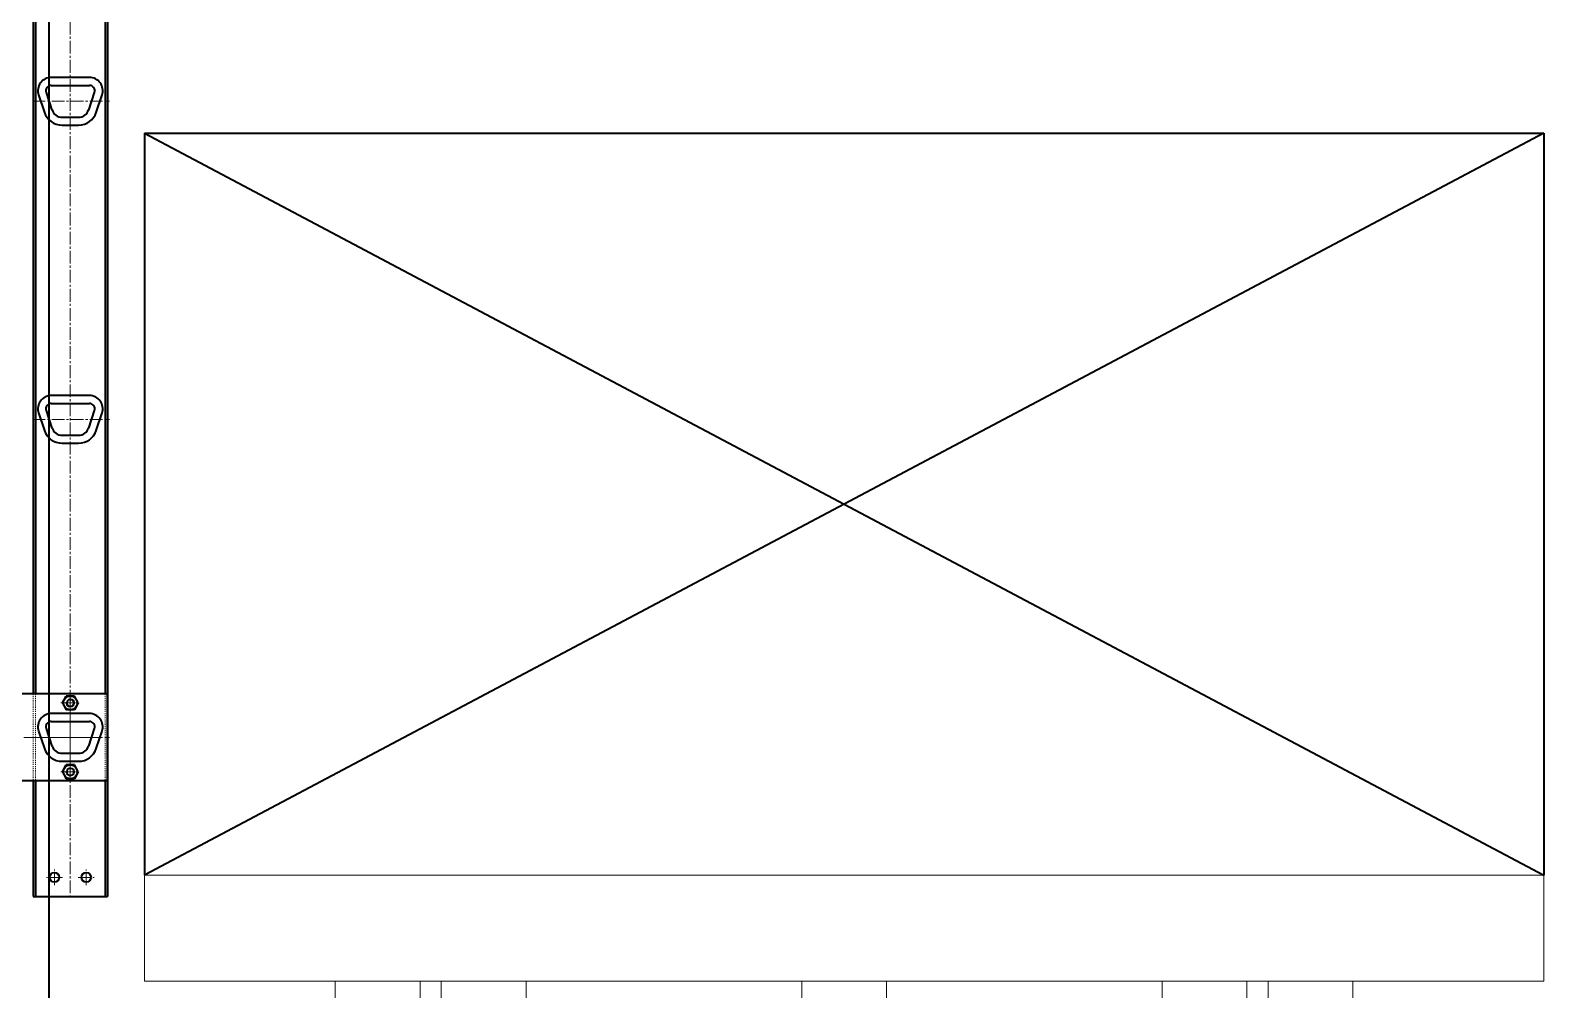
# Model space of a CAD drawing. Header units: millimetres. Extents: x -67280 to 67280, y -47520 to 47520.
# Drawn here: x -42246 to -40818, y 29466 to 30371 of the extents above; entities that cross this region are included whole.
import ezdxf

# ---------------------------------------------------------------- set-up
doc = ezdxf.new("R2010")
doc.units = ezdxf.units.MM
doc.linetypes.add('点画线', pattern=[18, 12, -2, 2, -2])
doc.linetypes.add('虚线', pattern=[2, 1, -1])
for name, color, linetype, lineweight in [('ACADCAXA细实线层', 3, 'Continuous', 18), ('EB0', 7, 'Continuous', 35), ('EB0_1', 7, 'Continuous', 35), ('中心线层', 1, '点画线', 18), ('尺寸线层', 4, 'Continuous', 18), ('粗实线层', 7, 'Continuous', 35), ('细实线层', 3, 'Continuous', 18), ('虚线层', 100, '虚线', 18)]:
    doc.layers.add(name, color=color, linetype=linetype, lineweight=lineweight)

# ---------------------------------------------------------------- blocks, each defined once
blk = doc.blocks.new('*X99')
at = {"layer": 'ACADCAXA细实线层', "linetype": 'Continuous', "lineweight": 18}
for p, q in [((0, 100), (0, 200)), ((0, 200), (1320, 200)), ((1320, 100), (1320, 200)), ((0, 100), (1320, 100)), ((180, 0), (180, 100)), ((260, 0), (260, 100)), ((280, 0), (280, 100)), ((360, 0), (360, 100)), ((620, 0), (620, 100)), ((700, 0), (700, 100)), ((960, 0), (960, 100)), ((1040, 0), (1040, 100)), ((1060, 0), (1060, 100)), ((1140, 0), (1140, 100)), ((180, 0), (260, 0)), ((280, 0), (360, 0)), ((620, 0), (700, 0)), ((1040, 0), (960, 0)), ((1060, 0), (1140, 0))]:
    blk.add_line(p, q, dxfattribs=at)
at = {"layer": 'EB0'}
for p, q in [((0, 900), (1320, 900)), ((1320, 900), (0, 200)), ((0, 900), (1320, 200)), ((0, 900), (0, 200)), ((1320, 900), (1320, 200))]:
    blk.add_line(p, q, dxfattribs=at)
blk = doc.blocks.new('*X98')
at = {"layer": 'EB0'}
blk.add_line((120, 0), (120, 11100), dxfattribs=at)
blk.add_blockref('*X99', (210, 810), dxfattribs=at)
blk = doc.blocks.new('*X1229')
at = {"layer": 'EB0'}
for p, q in [((18.1, 22.5), (-18.1, 22.5)), ((-18.1, 15), (18.1, 15)), ((-29.9, 6), (-24.4, -10.5)), ((-22.8, 8.4), (-17.3, -8.2)), ((17.3, -8.2), (22.8, 8.4)), ((24.4, -10.5), (29.9, 6)), ((-7.8, -15), (7.8, -15)), ((-7.8, -22.5), (7.8, -22.5))]:
    blk.add_line(p, q, dxfattribs=at)
for centre, radius, start, end in [((-18.1, 10), 12.5, 90, 198.4349), ((-18.1, 10), 5, 90, 198.4349), ((18.1, 10), 12.5, 341.5651, 90), ((18.1, 10), 5, 341.5651, 90), ((-7.8, -5), 17.5, 198.4349, 270), ((-7.8, -5), 10, 198.4349, 270), ((7.8, -5), 10, 270, 341.5651), ((7.8, -5), 17.5, 270, 341.5651)]:
    blk.add_arc(centre, radius, start, end, dxfattribs=at)
at = {"layer": '中心线层', "linetype": '点画线', "lineweight": 18}
blk.add_line((-35.6, 0), (36.9, 0), dxfattribs=at)
blk = doc.blocks.new('*X1230')
at = {"layer": 'EB0'}
for p, q in [((18.1, 22.5), (-18.1, 22.5)), ((-18.1, 15), (18.1, 15)), ((-29.9, 6), (-24.4, -10.5)), ((-22.8, 8.4), (-17.3, -8.2)), ((17.3, -8.2), (22.8, 8.4)), ((24.4, -10.5), (29.9, 6)), ((-7.8, -15), (7.8, -15)), ((-7.8, -22.5), (7.8, -22.5))]:
    blk.add_line(p, q, dxfattribs=at)
for centre, radius, start, end in [((-18.1, 10), 12.5, 90, 198.4349), ((-18.1, 10), 5, 90, 198.4349), ((18.1, 10), 12.5, 341.5651, 90), ((18.1, 10), 5, 341.5651, 90), ((-7.8, -5), 17.5, 198.4349, 270), ((-7.8, -5), 10, 198.4349, 270), ((7.8, -5), 10, 270, 341.5651), ((7.8, -5), 17.5, 270, 341.5651)]:
    blk.add_arc(centre, radius, start, end, dxfattribs=at)
at = {"layer": '中心线层', "linetype": '点画线', "lineweight": 18}
blk.add_line((-35.6, 0), (36.9, 0), dxfattribs=at)
blk = doc.blocks.new('*X1231')
at = {"layer": 'EB0'}
for p, q in [((18.1, 22.5), (-18.1, 22.5)), ((-18.1, 15), (18.1, 15)), ((-29.9, 6), (-24.4, -10.5)), ((-22.8, 8.4), (-17.3, -8.2)), ((17.3, -8.2), (22.8, 8.4)), ((24.4, -10.5), (29.9, 6)), ((-7.8, -15), (7.8, -15)), ((-7.8, -22.5), (7.8, -22.5))]:
    blk.add_line(p, q, dxfattribs=at)
for centre, radius, start, end in [((-18.1, 10), 12.5, 90, 198.4349), ((-18.1, 10), 5, 90, 198.4349), ((18.1, 10), 12.5, 341.5651, 90), ((18.1, 10), 5, 341.5651, 90), ((-7.8, -5), 17.5, 198.4349, 270), ((-7.8, -5), 10, 198.4349, 270), ((7.8, -5), 10, 270, 341.5651), ((7.8, -5), 17.5, 270, 341.5651)]:
    blk.add_arc(centre, radius, start, end, dxfattribs=at)
at = {"layer": '中心线层', "linetype": '点画线', "lineweight": 18}
blk.add_line((-35.6, 0), (36.9, 0), dxfattribs=at)
blk = doc.blocks.new('*X1245')
at = {"layer": 'EB0_1'}
for p, q in [((-150, -41), (-150, 41)), ((35, 41), (-150, 41)), ((35, -41), (35, 41)), ((18.1, 22.5), (-18.1, 22.5)), ((-29.9, 6), (-24.4, -10.5)), ((24.4, -10.5), (29.9, 6)), ((-7.8, -22.5), (7.8, -22.5)), ((35, -41), (-150, -41))]:
    blk.add_line(p, q, dxfattribs=at)
for centre in [(0, 32.5), (0, -32.5)]:
    blk.add_circle(centre, 4.5, dxfattribs=at)
for centre, radius, start, end in [((-18.1, 10), 12.5, 90, 198.4349), ((18.1, 10), 12.5, 341.5651, 90), ((-7.8, -5), 17.5, 198.4349, 270), ((7.8, -5), 17.5, 270, 341.5651)]:
    blk.add_arc(centre, radius, start, end, dxfattribs=at)
at = {"layer": '中心线层', "linetype": '点画线', "lineweight": 18}
for p, q in [((-7.5, 32.5), (7.5, 32.5)), ((0, 25), (0, 40)), ((22, 0), (-162.2, 0)), ((-35.6, 0), (36.9, 0)), ((0, -40), (0, -25)), ((-7.5, -32.5), (7.5, -32.5))]:
    blk.add_line(p, q, dxfattribs=at)
at = {"layer": '中心线层'}
blk.add_line((0, -41), (0, 41), dxfattribs=at)
at = {"layer": '虚线层'}
blk.add_line((-147, -41), (-147, 41), dxfattribs=at)
blk = doc.blocks.new('*X1246')
at = {"layer": '中心线层', "linetype": '点画线', "lineweight": 18}
for p, q in [((-9.1, 0), (9.1, 0)), ((0, 9.1), (0, -9.1))]:
    blk.add_line(p, q, dxfattribs=at)
at = {"layer": '粗实线层'}
for p, q in [((-7.5, 0), (-3.8, 6.5)), ((-7.5, 0), (-3.8, -6.5)), ((3.8, 6.5), (-3.8, 6.5)), ((7.5, 0), (3.8, 6.5)), ((7.5, 0), (3.8, -6.5)), ((3.8, -6.5), (-3.8, -6.5))]:
    blk.add_line(p, q, dxfattribs=at)
for radius in [6.5, 3.4]:
    blk.add_circle((0, 0), radius, dxfattribs=at)
at = {"layer": '细实线层'}
blk.add_arc((0, 0), 4, 170, 100, dxfattribs=at)
blk = doc.blocks.new('*X1247')
at = {"layer": '中心线层', "linetype": '点画线', "lineweight": 18}
for p, q in [((-9.1, 0), (9.1, 0)), ((0, 9.1), (0, -9.1))]:
    blk.add_line(p, q, dxfattribs=at)
at = {"layer": '粗实线层'}
for p, q in [((-7.5, 0), (-3.8, 6.5)), ((-7.5, 0), (-3.8, -6.5)), ((3.8, 6.5), (-3.8, 6.5)), ((7.5, 0), (3.8, 6.5)), ((7.5, 0), (3.8, -6.5)), ((3.8, -6.5), (-3.8, -6.5))]:
    blk.add_line(p, q, dxfattribs=at)
for radius in [6.5, 3.4]:
    blk.add_circle((0, 0), radius, dxfattribs=at)
at = {"layer": '细实线层'}
blk.add_arc((0, 0), 4, 170, 100, dxfattribs=at)
blk = doc.blocks.new('*X1228')
at = {"layer": 'EB0'}
for p, q in [((185, 4650), (185, -150)), ((115, 1459), (115, 41)), ((117, 1459), (117, 41)), ((183, 1459), (183, 41)), ((115, -41), (115, -150)), ((117, -41), (117, -150)), ((183, -41), (183, -150)), ((115, -150), (185, -150))]:
    blk.add_line(p, q, dxfattribs=at)
for centre in [(150, 32.5), (150, -32.5), (135, -132), (165, -132)]:
    blk.add_circle(centre, 4.5, dxfattribs=at)
at = {"layer": '中心线层', "linetype": '点画线', "lineweight": 18}
for p, q in [((150, 4653), (150, -153)), ((142.5, 32.5), (157.5, 32.5)), ((150, 25), (150, 40)), ((150, -40), (150, -25)), ((142.5, -32.5), (157.5, -32.5)), ((135, -139.5), (135, -124.5)), ((165, -139.5), (165, -124.5)), ((142.5, -132), (127.5, -132)), ((157.5, -132), (172.5, -132))]:
    blk.add_line(p, q, dxfattribs=at)
at = {"layer": '虚线层', "linetype": '虚线', "lineweight": 18}
for p, q in [((115, 41), (115, -41)), ((117, 41), (117, -41)), ((183, 41), (183, -41))]:
    blk.add_line(p, q, dxfattribs=at)
at = {"layer": 'EB0'}
for name, p in [('*X1231', (150, 600)), ('*X1230', (150, 300)), ('*X1229', (150, 0))]:
    blk.add_blockref(name, p, dxfattribs=at)
at = {"layer": '粗实线层'}
blk.add_blockref('*X1245', (150, 0), dxfattribs=at)
for points in [[(157.5, 32.5), (156.8, 33.7), (156.8, 33.7), (155.6, 35.7), (155.6, 35.7), (153.8, 39), (153.8, 39), (150, 39), (150, 39), (146.2, 39), (146.2, 39), (144.4, 35.7), (144.4, 35.7), (143.2, 33.7), (143.2, 33.7), (142.5, 32.5), (142.5, 32.5), (144.4, 29.2), (144.4, 29.2), (146.2, 26), (146.2, 26), (150, 26), (150, 26), (153.8, 26), (153.8, 26), (155.6, 29.2), (155.6, 29.2)], [(157.5, -32.5), (156.8, -31.3), (156.8, -31.3), (155.6, -29.3), (155.6, -29.3), (153.8, -26), (153.8, -26), (150, -26), (150, -26), (146.2, -26), (146.2, -26), (144.4, -29.3), (144.4, -29.3), (143.2, -31.3), (143.2, -31.3), (142.5, -32.5), (142.5, -32.5), (144.4, -35.8), (144.4, -35.8), (146.2, -39), (146.2, -39), (150, -39), (150, -39), (153.8, -39), (153.8, -39), (155.6, -35.8), (155.6, -35.8)]]:
    blk.add_wipeout(points).dxf.layer = '粗实线层'
for name, p in [('*X1246', (150, 32.5)), ('*X1247', (150, -32.5))]:
    blk.add_blockref(name, p, dxfattribs=at)
blk = doc.blocks.new('*X1214')
at = {"layer": '粗实线层'}
blk.add_blockref('*X1228', (3040, 827.5), dxfattribs=at)

msp = doc.modelspace()

# ---------------------------------------------------------------- block references
at = {"layer": '尺寸线层'}
msp.add_blockref('*X98', (-42347.969, 28564.126), dxfattribs=at)

# ---------------------------------------------------------------- next in the draw order: block references
at = {"layer": 'EB0'}
msp.add_blockref('*X1214', (-45397.969, 28876.626), dxfattribs=at)

doc.saveas('drawing.dxf')
